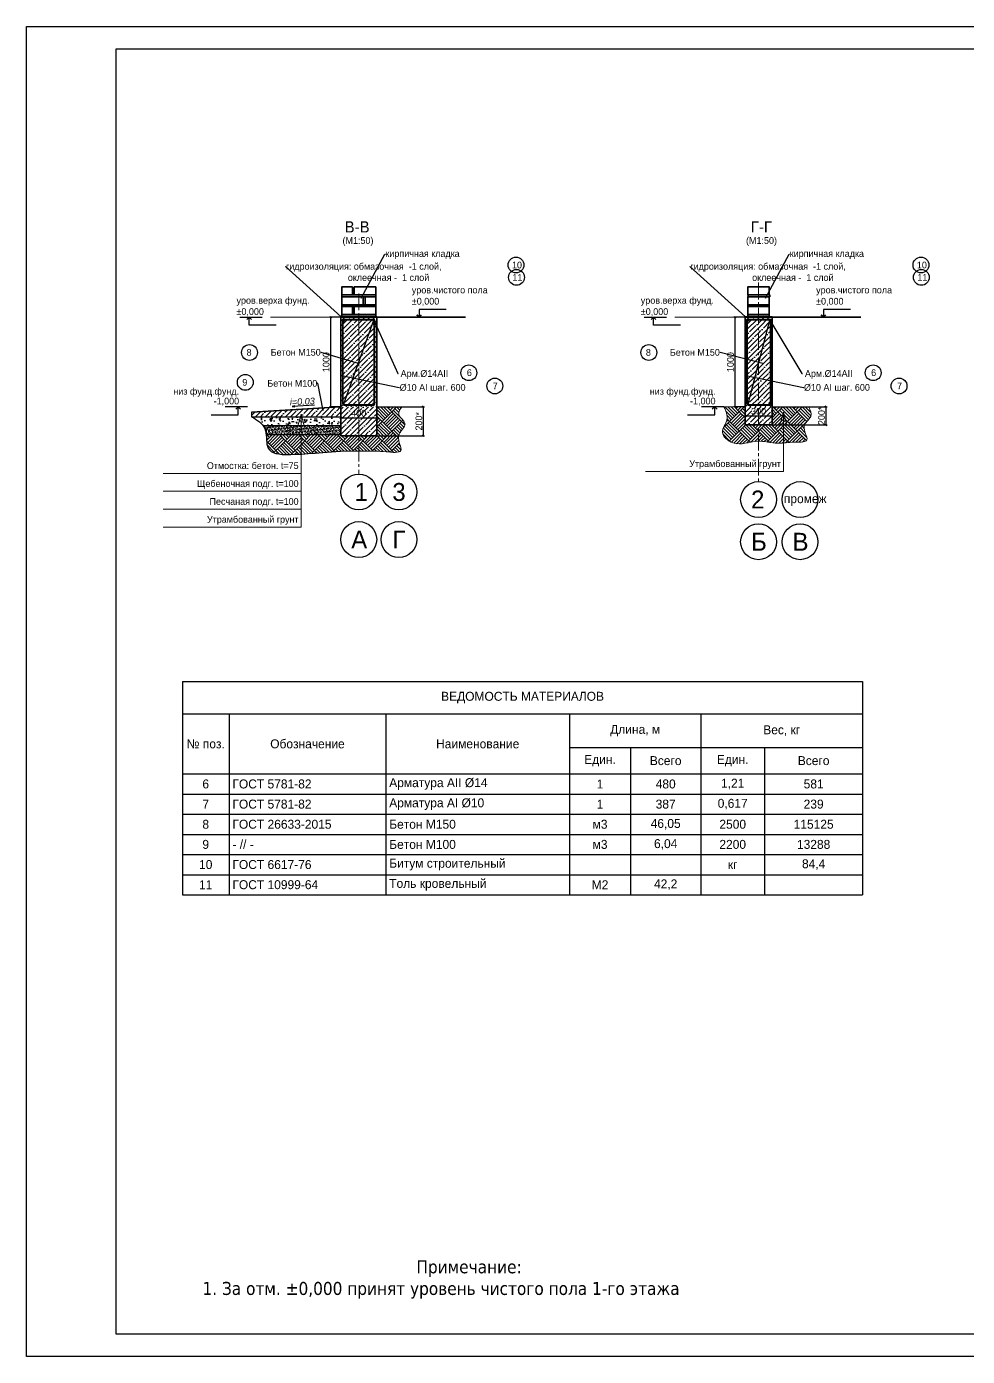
# Model space of a CAD drawing. Header units: millimetres. Extents: x -34189 to 187811, y -74450 to -44144.
# Drawn here: x 55811 to 76811, y -73844 to -44144 of the extents above; entities that cross this region are included whole.
import ezdxf
from ezdxf import colors
from ezdxf.entities.mleader import LeaderData, LeaderLine
from ezdxf.enums import TextEntityAlignment as Align
from ezdxf.math import Vec2, Vec3

# ---------------------------------------------------------------- set-up
doc = ezdxf.new("R2010")
doc.units = ezdxf.units.MM
doc.linetypes.add('CENTER2', pattern=[1.125, 0.75, -0.125, 0.125, -0.125])
doc.layers.add('ahsap', color=222, linetype='Continuous', lineweight=13)
for name, color, linetype in [('AKS', 252, 'CENTER2'), ('Надписи', 211, 'Continuous'), ('Штамп', 222, 'Continuous')]:
    doc.layers.add(name, color=color, linetype=linetype)
doc.dimstyles.new('ISO-25', dxfattribs={"dimtxt": 100, "dimasz": 2.5, "dimexe": 1.25, "dimexo": 0.625, "dimtad": 1, "dimdec": 0, "dimtxsty": 'Standard', "dimcen": 2.5, "dimadec": 0, "dimazin": 0, "dimtfac": 1, "dimtdec": 0, "dimtmove": 0, "dimatfit": 3, "dimfxl": 0, "dimarcsym": 0})
pattern_1 = [(45, (-465592.45, -65920.53), (-112.2532, 112.2532), []), (45, (-465480.2, -65920.53), (-112.2532, 112.2532), [198.4375, -39.6875, 0, -39.6875])]
pattern_2 = [(45, (-456567.76, -65920.53), (-112.2532, 112.2532), []), (45, (-456455.51, -65920.53), (-112.2532, 112.2532), [198.4375, -39.6875, 0, -39.6875])]
pattern_3 = [(135, (-912.62, -3391.9), (-431.0523, 3e-14), [304.8, -304.8]), (135, (-876.7, -3356), (-431.0523, 3e-14), [304.8, -304.8]), (135, (-840.77, -3320.07), (-431.0523, 3e-14), [304.8, -304.8]), (135, (-804.85, -3284.15), (-431.0523, 3e-14), [304.8, -304.8]), (135, (-768.93, -3248.23), (-431.0523, 3e-14), [304.8, -304.8]), (135, (-733, -3212.3), (-431.0523, 3e-14), [304.8, -304.8]), (135, (-697.1, -3176.4), (-431.0523, 3e-14), [304.8, -304.8]), (45, (-1128.14, -3176.4), (431.0523, -3e-14), [304.8, -304.8]), (45, (-1164.06, -3140.47), (431.0523, -3e-14), [304.8, -304.8]), (45, (-1200, -3104.55), (431.0523, -3e-14), [304.8, -304.8]), (45, (-1235.9, -3068.62), (431.0523, -3e-14), [304.8, -304.8]), (45, (-1271.83, -3032.7), (431.0523, -3e-14), [304.8, -304.8]), (45, (-1307.75, -2996.78), (431.0523, -3e-14), [304.8, -304.8]), (45, (-1343.67, -2960.86), (431.0523, -3e-14), [304.8, -304.8])]
pattern_4 = [(45, (-912.62, -3391.91), (-112.2532, 112.2532), []), (45, (-800.36, -3391.91), (-112.2532, 112.2532), [198.4375, -39.6875, 0, -39.6875])]

# ---------------------------------------------------------------- blocks, each defined once
blk = doc.blocks.new('_Oblique')
at = {"color": 0, "linetype": 'ByBlock', "lineweight": -2}
blk.add_line((-0.5, -0.5), (0.5, 0.5), dxfattribs=at)
blk = doc.blocks.new('*D176')
at = {"layer": 'ahsap', "color": 0, "lineweight": -2}
for p, q in [((62825, -52642), (62825, -52906)), ((63625, -52642), (63625, -52906)), ((62825, -52881), (63625, -52881))]:
    blk.add_line(p, q, dxfattribs=at)
at = {"layer": 'DEFPOINTS', "color": 0}
for p in [(62825, -52637), (63625, -52637), (63625, -52881)]:
    blk.add_point(p, dxfattribs=at)
at = {"layer": 'ahsap', "color": 0, "lineweight": -2, "xscale": 40, "yscale": 40, "zscale": 40, "rotation": 180}
blk.add_blockref('_Oblique', (62825, -52881), dxfattribs=at)
at = {"layer": 'ahsap', "color": 0, "lineweight": -2, "xscale": 40, "yscale": 40, "zscale": 40}
blk.add_blockref('_Oblique', (63625, -52881), dxfattribs=at)
at = {"layer": 'ahsap', "color": 0, "insert": (63225, -52781), "char_height": 150, "attachment_point": 5}
blk.add_mtext('400', dxfattribs=at)
blk = doc.blocks.new('*D174')
at = {"layer": 'ahsap', "color": 0, "lineweight": -2}
for p, q in [((62820, -50637), (62573, -50637)), ((62598, -50637), (62598, -52637)), ((62820, -52637), (62573, -52637))]:
    blk.add_line(p, q, dxfattribs=at)
at = {"layer": 'DEFPOINTS', "color": 0}
for p in [(62825, -50637), (62598, -52637), (62825, -52637)]:
    blk.add_point(p, dxfattribs=at)
at = {"layer": 'ahsap', "color": 0, "lineweight": -2, "xscale": 40, "yscale": 40, "zscale": 40}
for p, rotation in [((62598, -50637), 90), ((62598, -52637), 270)]:
    blk.add_blockref('_Oblique', p, dxfattribs=dict(at, rotation=rotation))
at = {"layer": 'ahsap', "color": 0, "insert": (62498, -51637), "char_height": 150, "attachment_point": 5, "rotation": 90}
blk.add_mtext('1000', dxfattribs=at)
blk = doc.blocks.new('*D177')
at = {"layer": 'ahsap', "color": 0, "lineweight": -2}
for p, q in [((71850, -52642), (71850, -52862)), ((71850, -52837), (72450, -52837)), ((72450, -52642), (72450, -52862))]:
    blk.add_line(p, q, dxfattribs=at)
at = {"layer": 'DEFPOINTS', "color": 0}
for p in [(71850, -52637), (72450, -52637), (72450, -52837)]:
    blk.add_point(p, dxfattribs=at)
at = {"layer": 'ahsap', "color": 0, "lineweight": -2, "xscale": 40, "yscale": 40, "zscale": 40, "rotation": 180}
blk.add_blockref('_Oblique', (71850, -52837), dxfattribs=at)
at = {"layer": 'ahsap', "color": 0, "lineweight": -2, "xscale": 40, "yscale": 40, "zscale": 40}
blk.add_blockref('_Oblique', (72450, -52837), dxfattribs=at)
at = {"layer": 'ahsap', "color": 0, "insert": (72150, -52737), "char_height": 150, "attachment_point": 5}
blk.add_mtext('300', dxfattribs=at)
blk = doc.blocks.new('*D175')
at = {"layer": 'ahsap', "color": 0, "lineweight": -2}
for p, q in [((71845, -50637), (71598, -50637)), ((71623, -50637), (71623, -52637)), ((71845, -52637), (71598, -52637))]:
    blk.add_line(p, q, dxfattribs=at)
at = {"layer": 'DEFPOINTS', "color": 0}
for p in [(71850, -50637), (71623, -52637), (71850, -52637)]:
    blk.add_point(p, dxfattribs=at)
at = {"layer": 'ahsap', "color": 0, "lineweight": -2, "xscale": 40, "yscale": 40, "zscale": 40}
for p, rotation in [((71623, -50637), 90), ((71623, -52637), 270)]:
    blk.add_blockref('_Oblique', p, dxfattribs=dict(at, rotation=rotation))
at = {"layer": 'ahsap', "color": 0, "insert": (71523, -51637), "char_height": 150, "attachment_point": 5, "rotation": 90}
blk.add_mtext('1000', dxfattribs=at)
blk = doc.blocks.new('*D178')
at = {"layer": 'ahsap', "color": 0, "lineweight": -2}
for p, q in [((63630, -52637), (64693, -52637)), ((64668, -53281), (64668, -52637)), ((63630, -53281), (64693, -53281))]:
    blk.add_line(p, q, dxfattribs=at)
at = {"layer": 'DEFPOINTS', "color": 0}
for p in [(63625, -52637), (64668, -52637), (63625, -53281)]:
    blk.add_point(p, dxfattribs=at)
at = {"layer": 'ahsap', "color": 0, "lineweight": -2, "xscale": 40, "yscale": 40, "zscale": 40}
for p, rotation in [((64668, -52637), 90), ((64668, -53281), 270)]:
    blk.add_blockref('_Oblique', p, dxfattribs=dict(at, rotation=rotation))
at = {"layer": 'ahsap', "color": 0, "insert": (64568, -52959), "char_height": 150, "attachment_point": 5, "rotation": 90}
blk.add_mtext('200*', dxfattribs=at)
blk = doc.blocks.new('*D179')
at = {"layer": 'ahsap', "color": 0, "lineweight": -2}
for p, q in [((72455, -52637), (73680, -52637)), ((73655, -52637), (73655, -53037)), ((72455, -53037), (73680, -53037))]:
    blk.add_line(p, q, dxfattribs=at)
at = {"layer": 'DEFPOINTS', "color": 0}
for p in [(72450, -52637), (72450, -53037), (73655, -53037)]:
    blk.add_point(p, dxfattribs=at)
at = {"layer": 'ahsap', "color": 0, "lineweight": -2, "xscale": 40, "yscale": 40, "zscale": 40}
for p, rotation in [((73655, -52637), 90), ((73655, -53037), 270)]:
    blk.add_blockref('_Oblique', p, dxfattribs=dict(at, rotation=rotation))
at = {"layer": 'ahsap', "color": 0, "insert": (73555, -52837), "char_height": 150, "attachment_point": 5, "rotation": 90}
blk.add_mtext('200*', dxfattribs=at)
blk = doc.blocks.new('*T190')
at = {"layer": 'ahsap', "color": 0, "linetype": 'ByBlock', "lineweight": -2}
for p, q in [((0, 0), (15185, 0)), ((0, 0), (0, -4768)), ((15185, 0), (15185, -4768)), ((0, -726), (15185, -726)), ((1042, -726), (1042, -4768)), ((4542, -726), (4542, -4768)), ((8642, -726), (8642, -4768)), ((11572, -726), (11572, -4768)), ((8642, -1476), (15185, -1476)), ((10005, -1476), (10005, -4768)), ((12996, -1476), (12996, -4768)), ((0, -2068), (15185, -2068)), ((0, -2518), (15185, -2518)), ((0, -2968), (15185, -2968)), ((0, -3418), (15185, -3418)), ((0, -3868), (15185, -3868)), ((0, -4318), (15185, -4318)), ((0, -4768), (15185, -4768))]:
    blk.add_line(p, q, dxfattribs=at)
at = {"layer": 'ahsap', "color": 0, "char_height": 200}
for s, insert, width, attachment_point in [('ВЕДОМОСТЬ МАТЕРИАЛОВ', (7593, -363), 15035.45, 5), ('Длина, м', (10107, -1101), 2779.72, 5), ('Вес, кг', (13378, -1101), 3463.93, 5), ('№ поз.', (521, -1397), 891.79, 5), ('Обозначение', (2792, -1397), 3350, 5), ('Наименование', (6592, -1397), 3950, 5), ('Един.', (9323, -1772), 1212.83, 5), ('Всего', (10788, -1772), 1416.89, 5), ('Един.', (12284, -1772), 1274.39, 5), ('Всего', (14091, -1772), 2039.54, 5), ('6', (521, -2293), 891.79, 5), ('ГОСТ 5781-82', (1117, -2293), 3350, 4), ('Арматура АII %%C14', (4617, -2293), 3950, 4), ('1', (9323, -2293), 1212.83, 5), ('480', (10788, -2293), 1416.89, 5), ('1,21', (12284, -2293), 1274.39, 5), ('581', (14091, -2293), 2039.54, 5), ('7', (521, -2743), 891.79, 5), ('ГОСТ 5781-82', (1117, -2743), 3350, 4), ('Арматура АI %%C10', (4617, -2743), 3950, 4), ('1', (9323, -2743), 1212.83, 5), ('387', (10788, -2743), 1416.89, 5), ('0,617', (12284, -2743), 1274.39, 5), ('239', (14091, -2743), 2039.54, 5), ('8', (521, -3193), 891.79, 5), ('ГОСТ 26633-2015', (1117, -3193), 3350, 4), ('Бетон М150', (4617, -3193), 3950, 4), ('м3', (9323, -3193), 1212.83, 5), ('46,05', (10788, -3193), 1416.89, 5), ('2500', (12284, -3193), 1274.39, 5), ('115125', (14091, -3193), 2039.54, 5), ('9', (521, -3643), 891.79, 5), ('- // -', (1117, -3643), 3350, 4), ('Бетон М100', (4617, -3643), 3950, 4), ('м3', (9323, -3643), 1212.83, 5), ('6,04', (10788, -3643), 1416.89, 5), ('2200', (12284, -3643), 1274.39, 5), ('13288', (14091, -3643), 2039.54, 5), ('10', (521, -4093), 891.79, 5), ('ГОСТ 6617-76', (1117, -4093), 3350, 4), ('Битум строительный', (4617, -4093), 3950, 4), ('кг', (12284, -4093), 1274.39, 5), ('84,4', (14091, -4093), 2039.54, 5), ('11', (521, -4543), 891.79, 5), ('ГОСТ 10999-64', (1117, -4543), 3350, 4), ('Толь кровельный', (4617, -4543), 3950, 4), ('М2', (9323, -4543), 1212.83, 5), ('42,2', (10788, -4543), 1416.89, 5)]:
    blk.add_mtext(s, dxfattribs=dict(at, insert=insert, width=width, attachment_point=attachment_point))

msp = doc.modelspace()

# ---------------------------------------------------------------- hatches: boundary and pattern name
h = msp.add_hatch()
h.set_pattern_fill('ANSI35', color=256, scale=25)
h.set_pattern_definition(pattern_1)
h.paths.add_polyline_path([(62825.2, -52636.9), (63225.2, -52636.9), (63225.2, -50636.9), (62825.2, -50636.9)])
h = msp.add_hatch()
h.set_pattern_fill('ANSI35', color=256, scale=25)
h.set_pattern_definition(pattern_1)
h.paths.add_polyline_path([(63225.2, -52636.9), (63625.2, -52636.9), (63625.2, -50636.9), (63225.2, -50636.9)])
h = msp.add_hatch()
h.set_pattern_fill('ANSI35', color=256, scale=25)
h.set_pattern_definition(pattern_2)
h.paths.add_polyline_path([(71849.9, -52636.9), (72159.9, -52636.9), (72159.9, -50636.9), (71849.9, -50636.9)])
h = msp.add_hatch()
h.set_pattern_fill('ANSI35', color=256, scale=25)
h.set_pattern_definition(pattern_2)
h.paths.add_polyline_path([(72449.9, -50636.9), (72159.9, -50636.9), (72159.9, -52636.9), (72249.9, -52636.9), (72449.9, -52636.9)])
h = msp.add_hatch()
h.set_pattern_fill('ANSI35', color=256, scale=25)
h.set_pattern_definition(pattern_1)
h.paths.add_polyline_path([(62825.2, -52856.1), (62825.2, -52636.9), (60828.7, -52756.3), (60834.7, -52856.1)])
h = msp.add_hatch()
h.set_pattern_fill('AR-CONC', color=256, scale=1.5)
h.set_pattern_definition([(50, (-465592.45, -68522.92), (273.277, -23.90863), [28.575, -314.325]), (355, (-465592.45, -68522.92), (-52.86513, 286.58527), [22.86, -251.46088]), (100.451445, (-465569.68, -68524.91), (220.41187, 262.67663), [24.28501, -267.13537]), (46.1842, (-465592.45, -68446.72), (406.61856, -63.0635), [42.8625, -471.4875]), (96.63556, (-465558.57, -68451.98), (356.1062, 371.1392), [36.42753, -400.7034]), (351.18415, (-465592.45, -68446.72), (356.1062, 371.1392), [34.28995, -377.1896]), (21, (-465554.35, -68465.77), (227.42159, -153.3978), [28.575, -314.325]), (326, (-465554.35, -68465.77), (92.70304, 276.28195), [22.86, -251.46]), (71.451445, (-465535.4, -68478.55), (320.12463, 122.88415), [24.28501, -267.1349]), (37.5, (-465592.45, -68522.92), (4.632905, 126.832558), [0, -248.412, 0, -255.27, 0, -252.4125]), (7.5, (-465592.45, -68522.92), (100.229494, 150.270862), [0, -145.542, 0, -242.697, 0, -96.2025]), (327.5, (-465677.41, -68522.92), (203.385893, -8.593116), [0, -95.25, 0, -297.18, 0, -394.335]), (317.5, (-465715.51, -68522.92), (222.19377, 38.139737), [0, -123.825, 0, -197.358, 0, -280.035])])
edge = h.paths.add_edge_path()
edge.add_line((62825.2, -53056.1), (62825.2, -52856.1))
edge.add_line((62825.2, -52856.1), (61018.8, -52856.1))
edge.add_line((61018.8, -52856.1), (61065.2, -53029))
edge.add_spline(control_points=[(61065.2, -53029), (61072.9, -53037.7), (61080.2, -53046.8), (61087.1, -53056.1)], knot_values=[278.9064569, 278.9064569, 278.9064569, 278.9064569, 314.7778549, 314.7778549, 314.7778549, 314.7778549], degree=3, periodic=0)
edge.add_line((61088.1, -53056.1), (62825.2, -53056.1))
h = msp.add_hatch()
h.set_pattern_fill('ANSI35', color=256, scale=25)
h.set_pattern_definition(pattern_4)
h.paths.add_polyline_path([(63625.2, -52636.9), (63225.2, -52636.9), (62825.2, -52636.9), (62825.2, -53280.5), (63625.2, -53280.5)])
h.paths.add_polyline_path([(63048.1, -52861.8), (63402.3, -52861.8), (63402.3, -52674.3), (63048.1, -52674.3)], flags=24)
h = msp.add_hatch()
h.set_pattern_fill('ANSI35', color=256, scale=25)
h.set_pattern_definition(pattern_4)
h.paths.add_polyline_path([(72449.9, -52636.9), (72159.9, -52636.9), (72159.9, -53036.9), (72449.9, -53036.9)])
h.paths.add_polyline_path([(72159.9, -52636.9), (71849.9, -52636.9), (71849.9, -53036.9), (72159.9, -53036.9)])
h.paths.add_polyline_path([(71972.8, -52818.2), (72326.9, -52818.2), (72326.9, -52630.7), (71972.8, -52630.7)], flags=9)
h = msp.add_hatch()
h.set_pattern_fill('AR-SAND', color=256)
h.set_pattern_definition([(37.5, (-465592.45, -68522.92), (-1.6000313, 48.9413237), [0, -38.608, 0, -43.18, 0, -41.275]), (7.5, (-465592.45, -68522.92), (44.952328, 71.68251), [0, -20.828, 0, -34.798, 0, -13.335]), (327.5, (-465623.693, -68522.92), (79.099237, 0.1437185), [0, -12.7, 0, -45.72, 0, -59.69]), (317.5, (-465623.69, -68522.92), (76.355645, 22.292932), [0, -6.35, 0, -29.972, 0, -34.29])])
edge = h.paths.add_edge_path()
edge.add_line((62825.2, -53256.1), (62825.2, -53056.1))
edge.add_line((62825.2, -53056.1), (61087.1, -53056.1))
edge.add_spline(control_points=[(61087.1, -53056.1), (61102.3, -53076.8), (61137.1, -53136.4), (61151, -53209.2), (61156.4, -53256.1)], knot_values=[314.7778549, 314.7778549, 314.7778549, 314.7778549, 394.6967098, 529.195083, 529.195083, 529.195083, 529.195083], degree=3, periodic=0)
edge.add_line((61156.4, -53256.1), (62825.2, -53256.1))
at = {"layer": 'ahsap'}
h = msp.add_hatch(dxfattribs=at)
h.set_pattern_fill('PLASTI', color=0, scale=5, angle=45)
h.set_pattern_definition([(45, (-91428.644, 39737.654), (-22.4506403, 22.4506403), []), (45, (-91431.45, 39740.46), (-22.4506403, 22.4506403), []), (45, (-91434.256, 39743.267), (-22.4506403, 22.4506403), []), (45, (-91442.675, 39751.686), (-22.4506403, 22.4506403), [])])
h.paths.add_polyline_path([(63275.2, -50616.9), (62875.2, -50616.9), (62825.2, -50616.9), (62825.2, -50636.9), (63275.2, -50636.9)])
h.paths.add_polyline_path([(63625.2, -50636.9), (63625.2, -50616.9), (63275.2, -50616.9), (63275.2, -50636.9)])
h = msp.add_hatch(dxfattribs=at)
h.set_pattern_fill('PLASTI', color=0, scale=5, angle=45)
h.set_pattern_definition([(45, (-82403.954, 39737.654), (-22.4506403, 22.4506403), []), (45, (-82406.76, 39740.46), (-22.4506403, 22.4506403), []), (45, (-82409.567, 39743.267), (-22.4506403, 22.4506403), []), (45, (-82417.986, 39751.686), (-22.4506403, 22.4506403), [])])
h.paths.add_polyline_path([(72299.9, -50616.9), (71899.9, -50616.9), (71849.9, -50616.9), (71849.9, -50636.9), (72299.9, -50636.9)])
h.paths.add_polyline_path([(72449.9, -50636.9), (72449.9, -50616.9), (72299.9, -50616.9), (72299.9, -50636.9)])
h = msp.add_hatch(dxfattribs=at)
h.set_pattern_fill('AR-PARQ1', color=0, angle=45)
h.set_pattern_definition(pattern_3)
edge = h.paths.add_edge_path()
edge.add_spline(control_points=[(62817.4, -53628.1), (63013.7, -53629.1), (63365.9, -53631), (63746.5, -53620), (64294.7, -53696.9), (63994.7, -53267.4), (64375.7, -53026.6), (64060.6, -52832.3), (64138.5, -52700.5), (64187.7, -52636.9)], knot_values=[0, 0, 0, 0, 569.1120593, 1020.7502575, 1348.1174851, 1670.2242916, 1994.0201107, 2219.2265079, 2422.8342934, 2422.8342934, 2422.8342934, 2422.8342934], degree=3, periodic=0)
edge.add_line((64187.7, -52636.9), (63625.2, -52636.9))
edge.add_line((63625.2, -52636.9), (63625.2, -53280.5))
edge.add_line((63625.2, -53280.5), (62825.2, -53280.5))
edge.add_line((62825.2, -53280.5), (62825.2, -53256.1))
edge.add_line((62825.2, -53256.1), (61156.4, -53256.1))
edge.add_spline(control_points=[(61156.4, -53256.1), (61166.8, -53346.7), (61157.3, -53805.3), (61683.7, -53704.8), (62817.4, -53628.1)], knot_values=[529.195083, 529.195083, 529.195083, 529.195083, 789.1764146, 1782.3780823, 1782.3780823, 1782.3780823, 1782.3780823], degree=3, periodic=0)
h = msp.add_hatch(dxfattribs=at)
h.set_pattern_fill('AR-PARQ1', color=0, angle=45)
h.set_pattern_definition(pattern_3)
edge = h.paths.add_edge_path()
edge.add_spline(control_points=[(71378.1, -52636.5), (71421.2, -52732.6), (71507.7, -52925.7), (71243.6, -53217.4), (71655.4, -53560.8), (72085.6, -53338), (72544.8, -53479.7), (72864.4, -53409.9), (73361.1, -53457.3), (73064.6, -53054.8), (73372.4, -52874.7), (73308.5, -52712.7), (73269.2, -52636.5)], knot_values=[0, 0, 0, 0, 294.1704535, 590.8599825, 925.4846602, 1473.0543138, 1924.478425, 2248.8775206, 2585.5305772, 2890.7439794, 3156.5470951, 3381.3351478, 3381.3351478, 3381.3351478, 3381.3351478], degree=3, periodic=0)
edge.add_line((73269.2, -52636.5), (72449.9, -52636.5))
edge.add_line((72449.9, -52636.5), (72449.9, -53036.9))
edge.add_line((72449.9, -53036.9), (71849.9, -53036.9))
edge.add_line((71849.9, -53036.9), (71849.9, -52636.5))
edge.add_line((71849.9, -52636.5), (71378.1, -52636.5))

# ---------------------------------------------------------------- linework, layer by layer
for p, q in [((60572, -50636.3), (61072, -50636.3)), ((64485.3, -50636.3), (64985.3, -50636.3)), ((69596.7, -50636.3), (70096.7, -50636.3)), ((73309.3, -50636.3), (73809.3, -50636.3)), ((60742.4, -52636.9), (60242.4, -52636.9)), ((62892.2, -52569.9), (62892.2, -52602.9)), ((63625.2, -52636.9), (64187.7, -52636.9)), ((71378.1, -52636.5), (70878.1, -52636.5)), ((71916.9, -52569.9), (71916.9, -52602.9)), ((61087.1, -53056.1), (62825.2, -53056.1)), ((61156.4, -53256.1), (62825.2, -53256.1))]:
    msp.add_line(p, q)
at = {"lineweight": 35}
msp.add_line((62825.2, -52636.9), (62825.2, -53280.5), dxfattribs=at)
for points in [[(65178.1, -50462.6), (64573.2, -50462.6), (64573.2, -50637.6), (64520.1, -50584.5), (64573.2, -50637.6), (64626.2, -50584.5)], [(74202.8, -50462.6), (73597.8, -50462.6), (73597.8, -50637.6), (73544.8, -50584.5), (73597.8, -50637.6), (73650.9, -50584.5)], [(61385.2, -50811.2), (60780.2, -50811.3), (60780.2, -50636.3), (60727.2, -50689.3), (60780.2, -50636.3), (60833.3, -50689.3)], [(62866.2, -52569.9), (62866.2, -50703.9)], [(62878.2, -52569.9), (62878.2, -50703.9)], [(62892.2, -50677.9), (63558.2, -50677.8)], [(62892.2, -50689.9), (63558.2, -50689.8)], [(63572.2, -52569.9), (63572.2, -50703.9)], [(63584.2, -52569.9), (63584.2, -50703.9)], [(70409.9, -50811.2), (69804.9, -50811.3), (69804.9, -50636.3), (69751.9, -50689.3), (69804.9, -50636.3), (69858, -50689.3)], [(71890.9, -52569.9), (71890.9, -50703.9)], [(71902.9, -52569.9), (71902.9, -50703.9)], [(71916.9, -50677.9), (72402.9, -50677.9)], [(71916.9, -50689.9), (72402.9, -50689.9)], [(72416.9, -52569.9), (72418, -50717.9)], [(72429.9, -52570.8), (72428.9, -50703.9)], [(59929.3, -52811.8), (60534.2, -52811.9), (60534.2, -52636.9), (60587.3, -52690), (60534.2, -52636.9), (60481.2, -52690)], [(60828.7, -52756.3), (60834.7, -52856.1), (62825.2, -52856.1), (62825.2, -52636.9)], [(62235.7, -52599.6), (61740.8, -52629.1), (61799.8, -52613.5), (61740.8, -52629.1), (61801.8, -52637.5)], [(62892.2, -52583.9), (63558.2, -52584.1)], [(62892.2, -52595.9), (63558.2, -52596.1)], [(70564.9, -52811.4), (71169.9, -52811.5), (71169.9, -52636.5), (71223, -52689.5), (71169.9, -52636.5), (71116.9, -52689.5)], [(71916.9, -52583.9), (72402.9, -52583.9)], [(71916.9, -52595.9), (72404, -52596.1)]]:
    msp.add_lwpolyline(points)
for points in [[(62825.2, -52636.5), (62825.2, -50636.9), (63625.2, -50636.9), (63625.2, -52636.9)], [(63625.8, -50636.9), (65606.3, -50636.9)], [(71849.9, -52636.5), (71849.9, -50636.9), (72449.9, -50636.9), (72449.9, -52636.5)], [(72449.9, -50636.9), (74430.3, -50636.9)], [(62825.2, -52636.9), (60828.7, -52756.3)], [(63625.2, -52636.9), (63625.2, -53280.5), (62825.2, -53280.5)], [(71849.9, -52636.5), (71849.9, -53036.9), (72449.9, -53036.9), (72449.9, -52636.5)]]:
    msp.add_lwpolyline(points, dxfattribs=at)
for centre in [(62892.2, -50703.9), (63558.2, -50703.9), (71916.9, -50703.9), (72402.9, -50703.9), (62892.2, -52569.9), (63558.2, -52569.9), (71916.9, -52569.9), (72402.9, -52569.9)]:
    msp.add_circle(centre, 14, dxfattribs=at)
at = {"lineweight": 30}
for centre in [(63225.2, -54537.4), (64121.8, -54537.4), (72149.9, -54705.9), (73075.6, -54705.9), (63225.2, -55599.4), (64121.8, -55599.4), (72149.9, -55650.2), (73075.6, -55650.2)]:
    msp.add_circle(centre, 400, dxfattribs=at)
for centre, start, end in [((62892.2, -50703.9), 90, 180), ((63558.2, -50703.9), 0, 90), ((71916.9, -50703.9), 90, 180), ((72402.9, -50703.9), 0, 90), ((62892.2, -52569.9), 180, 270), ((63558.2, -52569.9), 270, 0), ((71916.9, -52569.9), 180, 270), ((72404, -52570.1), 270, 0)]:
    msp.add_arc(centre, 26, start, end)
msp.add_open_spline([(60834.7, -52856.1), (60955.2, -52930.2), (61196.1, -53078.4), (61100.8, -53816.1), (61683.7, -53704.8), (62817.4, -53628.1)], degree=3, knots=[0, 0, 0, 0, 394.6967098, 789.1764146, 1782.3780823, 1782.3780823, 1782.3780823, 1782.3780823])
at = {"layer": 'ahsap', "color": 0}
for p, q in [((61257.4, -50636.3), (62745.9, -50636.9)), ((70282.1, -50636.3), (71770.6, -50636.9)), ((72449.9, -50636.9), (72449.9, -50616.9)), ((71378.1, -52636.5), (71849.9, -52636.5)), ((72449.9, -52636.5), (73269.2, -52636.5))]:
    msp.add_line(p, q, dxfattribs=at)
at = {"layer": 'ahsap', "color": 30, "lineweight": 35}
for points in [[(63085.2, -50136.9), (63085.2, -49956.9), (62845.2, -49956.9), (62845.2, -50136.9), (63085.2, -50136.9)], [(63605.2, -50176.9), (62845.2, -50176.9), (62845.2, -50136.9), (63605.2, -50136.9), (63605.2, -50176.9)], [(62925.2, -50356.9), (63325.2, -50356.9), (63325.2, -50176.9), (62845.2, -50176.9), (62845.2, -50356.9), (62925.2, -50356.9)], [(63205.2, -50136.9), (63605.2, -50136.9), (63605.2, -49956.9), (63125.2, -49956.9), (63125.2, -50136.9), (63205.2, -50136.9)], [(63605.2, -50356.9), (63605.2, -50176.9), (63365.2, -50176.9), (63365.2, -50356.9), (63605.2, -50356.9)], [(71989.9, -50136.9), (72389.9, -50136.9), (72389.9, -49956.9), (71909.9, -49956.9), (71909.9, -50136.9), (71989.9, -50136.9)], [(71989.9, -50356.9), (72389.9, -50356.9), (72389.9, -50176.9), (71909.9, -50176.9), (71909.9, -50356.9), (71989.9, -50356.9)], [(72399.9, -50176.9), (71919.9, -50176.9), (71919.9, -50136.9), (72399.9, -50136.9), (72399.9, -50176.9)], [(63605.2, -50396.9), (62845.2, -50396.9), (62845.2, -50356.9), (63605.2, -50356.9), (63605.2, -50396.9)], [(63085.2, -50576.9), (63085.2, -50396.9), (62845.2, -50396.9), (62845.2, -50576.9), (63085.2, -50576.9)], [(63205.2, -50576.9), (63605.2, -50576.9), (63605.2, -50396.9), (63125.2, -50396.9), (63125.2, -50576.9), (63205.2, -50576.9)], [(72389.9, -50396.9), (71909.9, -50396.9), (71909.9, -50356.9), (72389.9, -50356.9), (72389.9, -50396.9)], [(71989.9, -50576.9), (72389.9, -50576.9), (72389.9, -50396.9), (71909.9, -50396.9), (71909.9, -50576.9), (71989.9, -50576.9)], [(63205.2, -50616.9), (63605.2, -50616.9), (63605.2, -50576.9), (62845.2, -50576.9), (62845.2, -50616.9), (63205.2, -50616.9)], [(72269.9, -50616.9), (72389.9, -50616.9), (72389.9, -50576.9), (71909.9, -50576.9), (71909.9, -50616.9), (72269.9, -50616.9)]]:
    msp.add_lwpolyline(points, dxfattribs=at)
at = {"layer": 'ahsap', "color": 0}
for points in [[(62825.2, -50636.9), (63625.2, -50636.9), (63625.2, -50616.9), (62825.2, -50616.9), (62825.2, -50636.9), (63625.2, -50636.9)], [(62892.2, -50746.1), (62892.2, -50718.1)], [(71849.9, -50636.9), (72449.9, -50636.9), (72449.9, -50616.9), (71849.9, -50616.9), (71849.9, -50636.9), (72449.9, -50636.9)], [(61937.3, -52800.9), (61859.7, -53090.7), (61937.3, -52800.9), (62015, -53090.7), (61937.3, -52800.9), (61937.3, -54123)], [(72703.6, -52757.2), (72626, -53047), (72703.6, -52757.2), (72781.3, -53047), (72703.6, -52757.2), (72703.6, -54079.3)], [(72703.6, -53679.3), (72703.6, -54079.3), (69628.6, -54079.3)], [(61937.3, -54123), (58862.3, -54123)], [(61937.3, -54123), (61937.3, -54523), (58862.3, -54523)], [(61937.3, -54523), (61937.3, -54923), (58862.3, -54923)], [(61937.3, -54923), (61937.3, -55323), (58862.3, -55323)]]:
    msp.add_lwpolyline(points, dxfattribs=at)
at = {"layer": 'ahsap', "color": 5, "lineweight": 30}
for centre in [(66735.6, -49469.1), (75774.1, -49469.1), (66745.5, -49745.3), (75783.9, -49745.3), (60787.5, -51421.8), (69700.5, -51421.8), (60692, -52090.2), (65683.1, -51875), (74707.8, -51875), (66261.6, -52170), (75286.3, -52170)]:
    msp.add_circle(centre, 176.6, dxfattribs=at)
at = {"layer": 'ahsap', "color": 0}
for points, knots in [([(62817.4, -53628.1), (63013.7, -53629.1), (63365.9, -53631), (63746.5, -53620), (64294.7, -53696.9), (63994.7, -53267.4), (64375.7, -53026.6), (64060.6, -52832.3), (64138.5, -52700.5), (64187.7, -52636.9)], [0, 0, 0, 0, 569.1120593, 1020.7502575, 1348.1174851, 1670.2242916, 1994.0201107, 2219.2265079, 2422.8342934, 2422.8342934, 2422.8342934, 2422.8342934]), ([(71378.1, -52636.5), (71421.2, -52732.6), (71507.7, -52925.7), (71243.6, -53217.4), (71655.4, -53560.8), (72085.6, -53338), (72544.8, -53479.7), (72864.4, -53409.9), (73361.1, -53457.3), (73064.6, -53054.8), (73372.4, -52874.7), (73308.5, -52712.7), (73269.2, -52636.5)], [0, 0, 0, 0, 294.1704535, 590.8599825, 925.4846602, 1473.0543138, 1924.478425, 2248.8775206, 2585.5305772, 2890.7439794, 3156.5470951, 3381.3351478, 3381.3351478, 3381.3351478, 3381.3351478])]:
    msp.add_open_spline(points, degree=3, knots=knots, dxfattribs=at)
at = {"layer": 'AKS', "lineweight": 5, "ltscale": 500}
for p, q in [((72149.9, -49860.6), (72149.9, -54305.9)), ((63225.2, -50104.7), (63225.2, -54137.4))]:
    msp.add_line(p, q, dxfattribs=at)
at = {"layer": 'Штамп', "color": 0}
msp.add_lwpolyline([(97811.1, -73843.9), (55811.1, -73843.9), (55811.1, -44143.9), (97811.1, -44143.9)], close=True, dxfattribs=at)
at = {"layer": 'Штамп', "color": 0, "lineweight": 30}
msp.add_lwpolyline([(97311.1, -73343.9), (57811.1, -73343.9), (57811.1, -44643.9), (97311.1, -44643.9)], close=True, dxfattribs=at)

# ---------------------------------------------------------------- block references
msp.add_blockref('*T190', (59288.4, -58767))

# ---------------------------------------------------------------- texts
for s, width, insert, char_height, attachment_point in [('уров.верха фунд.\\P%%P0,000', 2216.435, (60496.1, -50611.6), 150, 7), ('уров.чистого пола\\P%%P0,000', 2741.663, (64409.4, -50380.5), 150, 7), ('уров.верха фунд.\\P%%P0,000', 2216.435, (69520.8, -50611.6), 150, 7), ('уров.чистого пола\\P%%P0,000', 2741.663, (73434.1, -50380.5), 150, 7), ('низ фунд.фунд.', 1933.124, (60554.4, -52409.8), 150, 9), ('низ фунд.фунд.', 1933.124, (71190, -52409.8), 150, 9), ('-1,000', 537.192, (60554.4, -52609.5), 150, 9), ('-1,000', 537.192, (71190, -52609.5), 150, 9), ('1', 211.974, (63131, -54337.4), 400, 1), ('3', 211.974, (63974.4, -54337.4), 400, 1), ('2', 211.974, (71982.1, -54505.9), 400, 1), ('промеж', 211.974, (72714.7, -54587), 200, 1), ('А', 211.974, (63057.4, -55399.4), 400, 1), ('Г', 211.974, (63974.4, -55399.4), 400, 1), ('Б', 211.974, (71982.1, -55450.2), 400, 1), ('В', 211.974, (72907.8, -55450.2), 400, 1)]:
    msp.add_mtext_dynamic_manual_height_columns(s, width=width, gutter_width=12.5, heights=[0], dxfattribs=dict(insert=insert, char_height=char_height, attachment_point=attachment_point))
at = {"insert": (62239.5, -52428.7), "char_height": 145, "attachment_point": 3, "rotation": 3.23735}
msp.add_mtext_dynamic_manual_height_columns('{\\fArial|b0|i1|c204|p34;i=0.03}', width=86.542, gutter_width=12.5, heights=[0], dxfattribs=at)
at = {"layer": 'ahsap', "color": 0, "char_height": 150}
for s, width, insert, attachment_point in [('(М1:50)', 980.566, (62862.5, -48846.8), 1), ('(М1:50)', 980.566, (71869.4, -48846.8), 1), ('10', 100, (66645.6, -49395), 1), ('10', 100, (75684.1, -49395), 1), ('11', 100, (66655.5, -49671.2), 1), ('11', 100, (75694, -49671.2), 1), ('8', 100, (60832.5, -51344.7), 3), ('8', 100, (69745.5, -51344.7), 3), ('6', 100, (65638.1, -51797.9), 1), ('6', 100, (74662.8, -51797.9), 1), ('9', 100, (60737, -52013.1), 3), ('7', 100, (66216.7, -52092.9), 1), ('7', 100, (75241.3, -52092.9), 1), ('Отмостка: бетон. t=75', 3252.277, (61882.7, -53874.9), 3), ('Утрамбованный грунт', 3252.277, (72649, -53831.2), 3), ('Щебеночная подг. t=100', 3252.277, (61882.7, -54274.9), 3), ('Песчаная подг. t=100', 3252.277, (61882.7, -54674.9), 3), ('Утрамбованный грунт', 3252.277, (61882.7, -55074.9), 3)]:
    msp.add_mtext_dynamic_manual_height_columns(s, width=width, gutter_width=12.5, heights=[0], dxfattribs=dict(at, insert=insert, attachment_point=attachment_point))
at = {"layer": 'AKS', "color": 1}
for s, p in [('В-В', (63188.9, -48617.4)), ('Г-Г', (72213.6, -48617.4))]:
    msp.add_text(s, height=250, dxfattribs=at).set_placement(p, align=Align.MIDDLE)
at = {"layer": 'Надписи', "color": 0, "ltscale": 0.5, "insert": (59737.1, -71697.7), "char_height": 290, "width": 16594.679, "attachment_point": 1}
msp.add_mtext('{\\fTahoma|b0|i0|c204|p32;\\W8.7824;     \\W1;Примечание:\\P1. За отм. ±0,000 принят уровень чистого пола 1-го этажа}', dxfattribs=at)

# ---------------------------------------------------------------- dimensions: what is measured, and where the dimension line sits
at = {"layer": 'ahsap', "color": 0}
for base, p1, p2, text, picture, middle in [((62598.1, -52636.5), (62825.2, -50636.9), (62825.2, -52636.5), '1000', '*D174', (62498.1, -51636.7)), ((71622.8, -52636.5), (71849.9, -50636.9), (71849.9, -52636.5), '1000', '*D175', (71522.8, -51636.7)), ((64668, -52636.9), (63625.2, -53280.5), (63625.2, -52636.9), '200*', '*D178', (64568, -52958.7))]:
    dim = msp.add_linear_dim(base=base, p1=p1, p2=p2, angle=90, text=text, dimstyle='ISO-25', override={"dimtxt": 150, "dimasz": 40, "dimexe": 25, "dimexo": 5, "dimgap": 25, "dimblk1": 'Oblique', "dimblk2": 'Oblique', "dimsah": 1, "dimfxl": 25}, dxfattribs=at)
    dim.commit()
    dim.dimension.update_dxf_attribs({"geometry": picture, "text_midpoint": middle})
for base, p1, p2, text, picture, middle in [((63625.2, -52880.5), (62825.2, -52636.9), (63625.2, -52636.9), '400', '*D176', (63225.2, -52780.5)), ((72449.9, -52836.9), (71849.9, -52636.9), (72449.9, -52636.9), '300', '*D177', (72149.9, -52736.9))]:
    dim = msp.add_linear_dim(base=base, p1=p1, p2=p2, text=text, dimstyle='ISO-25', override={"dimtxt": 150, "dimasz": 40, "dimexe": 25, "dimexo": 5, "dimgap": 25, "dimblk1": 'Oblique', "dimblk2": 'Oblique', "dimsah": 1, "dimfxl": 25}, dxfattribs=at)
    dim.commit()
    dim.dimension.update_dxf_attribs({"geometry": picture, "text_midpoint": middle})
dim = msp.add_linear_dim(base=(73655.2, -53036.9), p1=(72449.9, -52636.5), p2=(72449.9, -53036.9), angle=90, text='200*', dimstyle='ISO-25', override={"dimtxt": 150, "dimasz": 40, "dimexe": 25, "dimexo": 5, "dimgap": 25, "dimblk1": 'Oblique', "dimblk2": 'Oblique', "dimsah": 1, "dimfxl": 25}, dxfattribs=at)
dim.commit()
dim.dimension.update_dxf_attribs({"geometry": '*D179', "text_midpoint": (73655.2, -52836.7), "dimtype": 160})

# ---------------------------------------------------------------- leaders
ml = msp.add_multileader_mtext('Standard', dxfattribs=at)
ml.set_content('кирпичная кладка')
ml.set_leader_properties()
ml.build(insert=Vec2(0, 0))
ctx = ml.context
ctx.base_point, ctx.char_height, ctx.plane_origin = Vec3(63818.6, -49225.9), 150, Vec3(63050.3, -51191.3)
notes = []
notes.append((ctx, [(0, (1, 1, 0), (63810.6, -49225.9), (1, 0), 8, [(1, [(63276.3, -50214.5)], 0, [])])]))
ctx.mtext.insert, ctx.mtext.flow_direction = Vec3(63820.6, -49138.4), 5
ml = msp.add_multileader_mtext('Standard', dxfattribs=at)
ml.set_content('кирпичная кладка')
ml.set_leader_properties()
ml.build(insert=Vec2(0, 0))
ctx = ml.context
ctx.base_point, ctx.char_height, ctx.plane_origin = Vec3(72843.3, -49225.9), 150, Vec3(72075, -51191.3)
notes.append((ctx, [(0, (1, 1, 0), (72835.3, -49225.9), (1, 0), 8, [(1, [(72300.9, -50214.5)], 0, [])])]))
ctx.mtext.insert, ctx.mtext.flow_direction = Vec3(72845.3, -49138.4), 5
ml = msp.add_multileader_mtext('Standard', dxfattribs=at)
ml.set_content('гидроизоляция: обмазочная  -1 слой,\\P^I              оклеечная -  1 слой')
ml.set_leader_properties()
ml.build(insert=Vec2(0, 0))
ctx = ml.context
ctx.base_point, ctx.char_height, ctx.plane_origin = Vec3(61599.8, -49498.8), 150, Vec3(61195.2, -49832.5)
notes.append((ctx, [(0, (1, 1, 0), (61591.8, -49498.8), (1, 0), 8, [(0, [(62837.2, -50626)], 0, [])])]))
ctx.mtext.insert, ctx.mtext.flow_direction = Vec3(61601.8, -49423.8), 5
ml = msp.add_multileader_mtext('Standard', dxfattribs=at)
ml.set_content('гидроизоляция: обмазочная  -1 слой,\\P^I              оклеечная -  1 слой')
ml.set_leader_properties()
ml.build(insert=Vec2(0, 0))
ctx = ml.context
ctx.base_point, ctx.char_height, ctx.plane_origin = Vec3(70624.5, -49498.8), 150, Vec3(70219.9, -49832.5)
notes.append((ctx, [(0, (1, 1, 0), (70616.5, -49498.8), (1, 0), 8, [(0, [(71861.9, -50626)], 0, [])])]))
ctx.mtext.insert, ctx.mtext.flow_direction = Vec3(70626.5, -49423.8), 5
ml = msp.add_multileader_mtext('Standard', dxfattribs=at)
ml.set_content(' Арм.%%C14АII')
ml.set_leader_properties()
ml.build(insert=Vec2(0, 0))
ctx = ml.context
ctx.base_point, ctx.char_height, ctx.plane_origin = Vec3(64102.4, -51892), 150, Vec3(63697.7, -52225.7)
notes.append((ctx, [(0, (1, 1, 0), (64094.4, -51892), (1, 0), 8, [(1, [(62892.2, -52569.9), (63558.2, -50703.9)], 0, [])])]))
ctx.mtext.insert, ctx.mtext.flow_direction = Vec3(64104.4, -51817), 5
ml = msp.add_multileader_mtext('Standard', dxfattribs=at)
ml.set_content(' Арм.%%C14АII')
ml.set_leader_properties()
ml.build(insert=Vec2(0, 0))
ctx = ml.context
ctx.base_point, ctx.char_height, ctx.plane_origin = Vec3(73127.1, -51892), 150, Vec3(72722.4, -52225.7)
notes.append((ctx, [(0, (1, 1, 0), (73119.1, -51892), (1, 0), 8, [(1, [(71916.9, -52569.9), (72402.9, -50703.9)], 0, [])])]))
ctx.mtext.insert, ctx.mtext.flow_direction = Vec3(73129.1, -51817), 5
ml = msp.add_multileader_mtext('Standard', dxfattribs=at)
ml.set_content(' Бетон М150')
ml.set_leader_properties()
ml.build(insert=Vec2(0, 0))
ctx = ml.context
ctx.base_point, ctx.char_height, ctx.plane_origin = Vec3(60848.5, -51419.8), 150, Vec3(62782.1, -51753.5)
ctx.text_align_type = 2
notes.append((ctx, [(0, (1, 1, 0), (62385.5, -51419.8), (-1, 0), 8, [(0, [(63225.2, -51671.9)], 0, [])])]))
ctx.mtext.insert, ctx.mtext.alignment, ctx.mtext.flow_direction = Vec3(62375.5, -51343.5), 3, 5
ml = msp.add_multileader_mtext('Standard', dxfattribs=at)
ml.set_content(' Бетон М150')
ml.set_leader_properties()
ml.build(insert=Vec2(0, 0))
ctx = ml.context
ctx.base_point, ctx.char_height, ctx.plane_origin = Vec3(69758.4, -51419.8), 150, Vec3(71806.8, -51753.5)
ctx.text_align_type = 2
notes.append((ctx, [(0, (1, 1, 0), (71295.4, -51419.8), (-1, 0), 8, [(0, [(72249.9, -51671.9)], 0, [])])]))
ctx.mtext.insert, ctx.mtext.alignment, ctx.mtext.flow_direction = Vec3(71285.4, -51344.8), 3, 5
ml = msp.add_multileader_mtext('Standard', dxfattribs=at)
ml.set_content('%%C10 АI шаг. 600 ')
ml.set_leader_properties()
ml.build(insert=Vec2(0, 0))
ctx = ml.context
ctx.base_point, ctx.char_height, ctx.plane_origin = Vec3(64136.2, -52202.4), 150, Vec3(64343.8, -53329.4)
notes.append((ctx, [(0, (1, 1, 0), (64128.2, -52202.4), (1, 0), 8, [(0, [(62872.5, -51945.7)], 0, [])])]))
ctx.mtext.insert, ctx.mtext.flow_direction = Vec3(64138.2, -52127.4), 5
ml = msp.add_multileader_mtext('Standard', dxfattribs=at)
ml.set_content('%%C10 АI шаг. 600 ')
ml.set_leader_properties()
ml.build(insert=Vec2(0, 0))
ctx = ml.context
ctx.base_point, ctx.char_height, ctx.plane_origin = Vec3(73160.9, -52202.4), 150, Vec3(73368.4, -53329.4)
notes.append((ctx, [(0, (1, 1, 0), (73152.9, -52202.4), (1, 0), 8, [(0, [(71897.2, -51945.7)], 0, [])])]))
ctx.mtext.insert, ctx.mtext.flow_direction = Vec3(73162.9, -52127.4), 5
ml = msp.add_multileader_mtext('Standard', dxfattribs=at)
ml.set_content(' Бетон М100')
ml.set_leader_properties()
ml.build(insert=Vec2(0, 0))
ctx = ml.context
ctx.base_point, ctx.char_height, ctx.plane_origin = Vec3(60797.7, -52110.5), 150, Vec3(63045.3, -52256.5)
ctx.text_align_type = 2
notes.append((ctx, [(0, (1, 1, 0), (62309.7, -52110.5), (-1, 0), 8, [(0, [(62431.7, -52722.2)], 0, [])])]))
ctx.mtext.insert, ctx.mtext.alignment, ctx.mtext.flow_direction = Vec3(62299.7, -52035.5), 3, 5
for ctx, leaders in notes:
    for number, flags, end, landing, length, lines in leaders:
        leader = LeaderData()
        leader.index, (leader.has_last_leader_line, leader.has_dogleg_vector, leader.attachment_direction) = number, flags
        leader.last_leader_point, leader.dogleg_vector, leader.dogleg_length = Vec3(end), Vec3(landing), length
        for number, points, colour, breaks in lines:
            line = LeaderLine()
            line.index, line.vertices, line.color, line.breaks = number, Vec3.list(points), colors.encode_raw_color(colour), breaks
            leader.lines.append(line)
        ctx.leaders.append(leader)

doc.saveas('drawing.dxf')
